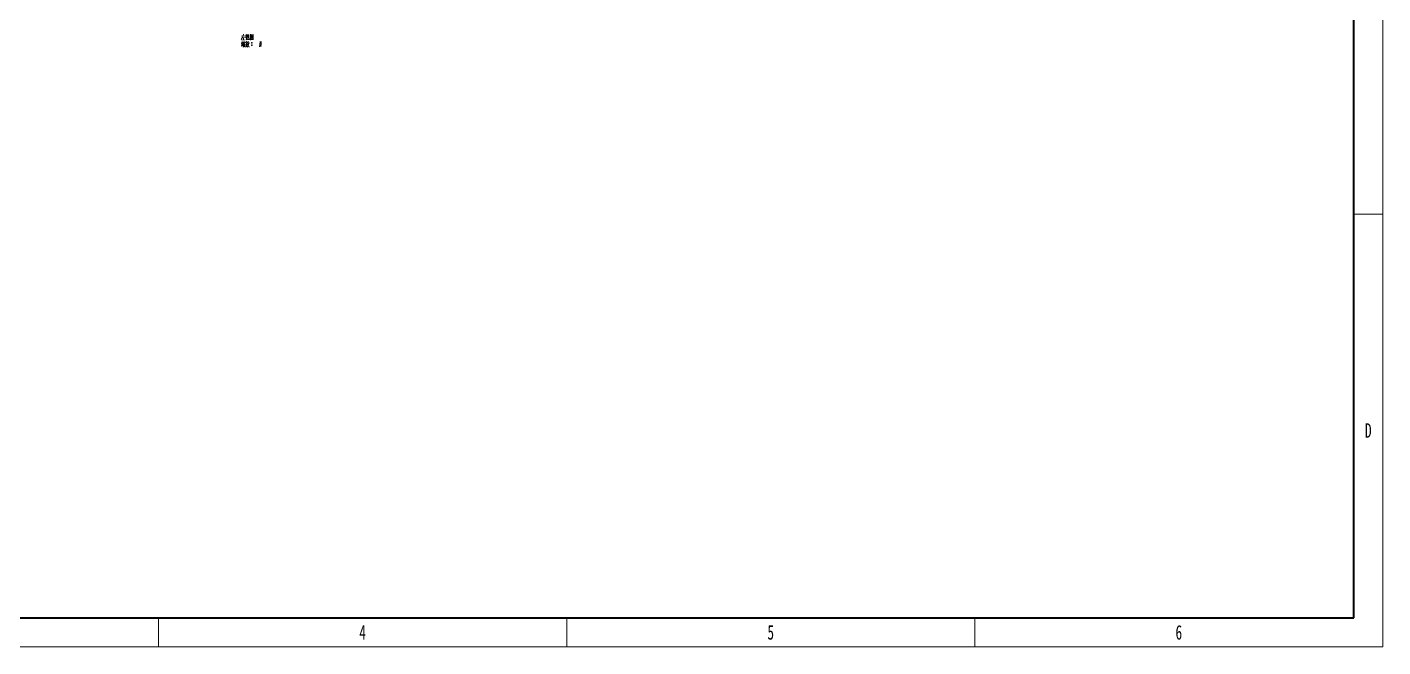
# Model space of a CAD drawing. Header units: millimetres. Extents: x -631 to 3210, y -561 to 2288.
# Drawn here: x 1222 to 1920, y 476 to 794 of the extents above; entities that cross this region are included whole.
import ezdxf
from ezdxf.enums import TextEntityAlignment as Align

# ---------------------------------------------------------------- set-up
doc = ezdxf.new("R2010")
doc.units = ezdxf.units.MM
doc.layers.get('0').update_dxf_attribs({"lineweight": 18})
for name, color, linetype, lineweight in [('尺寸线层', 3, 'Continuous', 18), ('粗实线层', 7, 'Continuous', 35), ('细实线层', 7, 'Continuous', 18)]:
    doc.layers.add(name, color=color, linetype=linetype, lineweight=lineweight)
doc.styles.add('标准', font='', dxfattribs={"width": 0.667})
doc.styles.get('标准').set_extended_font_data('宋体')

# ---------------------------------------------------------------- blocks, each defined once
blk = doc.blocks.new('*X1')
at = {"layer": '粗实线层'}
for p, q in [((205, -143.5), (205, 143.5)), ((-185, -143.5), (205, -143.5))]:
    blk.add_line(p, q, dxfattribs=at)
at = {"layer": '细实线层'}
for p, q in [((210, -148.5), (210, 148.5)), ((210, -74.25), (205, -74.25)), ((0, -148.5), (0, -143.5)), ((70, -148.5), (70, -143.5)), ((140, -148.5), (140, -143.5)), ((210, -148.5), (210, -143.5)), ((-210, -148.5), (210, -148.5)), ((210, -148.5), (205, -148.5))]:
    blk.add_line(p, q, dxfattribs=at)
at = {"layer": '尺寸线层', "style": '标准'}
for tag, height, width, p in [('T1', 2.5, 0.667, (-175, 146)), ('T2', 2.5, 0.667, (-105, 146)), ('T3', 2.5, 0.667, (-35, 146)), ('T4', 2.5, 0.667, (35, 146)), ('T5', 2.5, 0.667, (105, 146)), ('T6', 2.5, 0.667, (175, 146)), ('R1', 2.5, 0.667, (207.5, 111.38)), ('SQE', 3.5, 0.667, (-188.18, 80.99)), ('试制车间', 3.5, 0.28375, (-188.18, 73.99)), ('涂装车间（装配）', 3.5, 0.147264, (-188.18, 66.99)), ('涂装车间（涂装）', 3.5, 0.147264, (-188.18, 59.99)), ('国际内装车间', 3.5, 0.189302, (-188.18, 52.99)), ('地铁复合车间', 3.5, 0.186278, (-188.18, 46.02)), ('屏蔽门车间', 3.5, 0.225254, (-188.18, 39.14)), ('R2', 2.5, 0.667, (207.5, 37.12)), ('电器车间', 3.5, 0.292284, (-188.18, 32.21)), ('玻璃钢车间', 3.5, 0.225603, (-188.18, 25.29)), ('城轨内装车间', 3.5, 0.186278, (-188.18, 18.29)), ('不锈钢箱体车间', 3.5, 0.15932, (-188.18, 11.29)), ('门系统总装车间', 3.5, 0.161527, (-188.18, 4.29)), ('座椅厨房车间', 3.5, 0.186516, (-188.18, -2.71)), ('碳钢车间', 3.5, 0.28375, (-188.18, -9.71)), ('铝不锈钢车间', 3.5, 0.186397, (-188.18, -16.71)), ('风挡车间', 3.5, 0.284026, (-188.18, -23.71)), ('风道车间', 3.5, 0.284026, (-188.18, -30.71)), ('动车内装车间', 3.5, 0.186397, (-188.18, -37.71)), ('R3', 2.5, 0.667, (207.5, -37.12)), ('采购部', 3.5, 0.378308, (-188.18, -44.71)), ('检修服务部', 3.5, 0.223014, (-188.18, -51.71)), ('品管部', 3.5, 0.389426, (-188.18, -58.71)), ('生产保障部', 3.5, 0.223356, (-188.18, -65.71)), ('工业化部', 3.5, 0.281557, (-188.18, -72.71)), ('研发部', 3.5, 0.3788, (-188.18, -79.71)), ('旧底图总号', 3, 0.667, (-197.5, -100.5)), ('底图总号', 3, 0.667, (-197.5, -113.5)), ('R4', 2.5, 0.667, (207.5, -111.38)), ('签字', 3, 0.667, (-197.5, -126.5)), ('日期', 3, 0.667, (-197.5, -139.5)), ('B1', 2.5, 0.667, (-175, -146)), ('B2', 2.5, 0.667, (-105, -146)), ('B3', 2.5, 0.667, (-35, -146)), ('B4', 2.5, 0.667, (35, -146)), ('B5', 2.5, 0.667, (105, -146)), ('B6', 2.5, 0.667, (175, -146))]:
    blk.add_attdef(tag, text='', height=height, dxfattribs=dict(at, width=width)).set_placement(p, align=Align.MIDDLE_CENTER)
at = {"layer": '尺寸线层', "style": '标准', "width": 0.667}
blk.add_attdef('图号', text='', height=5.33, rotation=180, dxfattribs=at).set_placement((-160, 138.5), align=Align.MIDDLE_CENTER)

msp = doc.modelspace()

# ---------------------------------------------------------------- linework, layer by layer
at = {"color": 7, "lineweight": 13}
for points in [[(1333.052, 788.91), (1332.491, 788.035)], [(1332.701, 789.89), (1334.521, 790.03)], [(1333.506, 789.96), (1333.052, 788.91)], [(1333.191, 788.98), (1334.276, 789.085)], [(1333.717, 790.905), (1333.506, 789.96)], [(1333.717, 789.015), (1333.681, 787.825)], [(1335.396, 790.135), (1335.221, 789.645), (1334.731, 788.91)], [(1334.766, 789.925), (1335.326, 789.995)], [(1335.046, 790.8), (1335.326, 790.38)], [(1335.221, 789.645), (1335.221, 787.86)], [(1335.221, 789.47), (1335.536, 789.155)], [(1335.606, 788.14), (1335.851, 788.49)], [(1335.816, 790.765), (1335.816, 789.085)], [(1336.481, 790.59), (1335.816, 790.52)], [(1336.026, 789.12), (1335.851, 788.49)], [(1336.131, 790.17), (1336.026, 789.12)], [(1336.166, 788.14), (1336.166, 789.225)], [(1336.411, 789.015), (1336.481, 790.695)], [(1336.726, 788.665), (1336.726, 788.035)], [(1337.251, 790.8), (1337.251, 789.33), (1337.251, 787.825)], [(1337.251, 790.765), (1337.251, 789.365), (1337.251, 787.965)], [(1338.721, 790.625), (1337.251, 790.485)], [(1337.322, 788.875), (1337.811, 789.295)], [(1338.021, 790.345), (1337.461, 789.54)], [(1337.776, 789.785), (1338.476, 789.05)], [(1337.776, 788.7), (1338.126, 788.315)], [(1337.811, 789.995), (1338.266, 790.065)], [(1337.811, 789.295), (1338.021, 789.575)], [(1337.881, 789.085), (1338.126, 788.805)], [(1338.021, 789.575), (1338.371, 790.205)], [(1338.476, 789.05), (1338.651, 789.085)], [(1338.686, 788), (1338.686, 789.365), (1338.721, 790.765)], [(1332.561, 784.605), (1333.261, 784.99)], [(1333.016, 786.04), (1332.596, 785.9)], [(1333.086, 787.055), (1332.631, 785.97)], [(1332.666, 785.27), (1333.191, 785.445)], [(1333.157, 786.285), (1332.701, 785.27)], [(1332.806, 787.79), (1334.521, 787.895)], [(1333.471, 785.76), (1333.157, 785.27)], [(1333.401, 786.74), (1333.296, 786.18)], [(1333.401, 786.6), (1334.451, 786.74)], [(1333.646, 786.32), (1333.471, 785.76)], [(1333.506, 785.83), (1333.506, 784.115)], [(1333.717, 786.04), (1334.416, 786.145)], [(1333.786, 787.23), (1333.961, 786.845)], [(1333.786, 785.62), (1333.822, 784.22)], [(1333.786, 785.515), (1334.311, 785.585)], [(1333.822, 784.955), (1334.206, 785.025)], [(1334.276, 784.465), (1333.856, 784.395)], [(1334.032, 786.075), (1333.961, 785.515)], [(1334.346, 785.69), (1334.276, 784.29)], [(1334.486, 786.845), (1334.346, 786.39)], [(1335.256, 786.46), (1335.151, 785.55), (1335.046, 785.13), (1334.731, 784.255)], [(1334.766, 786.39), (1335.816, 786.53)], [(1335.572, 785.97), (1335.467, 785.13), (1335.326, 784.29), (1335.116, 784.57)], [(1335.186, 785.795), (1335.572, 785.865)], [(1335.256, 787.3), (1335.361, 786.74)], [(1335.326, 787.86), (1335.606, 788.14)], [(1335.956, 784.71), (1335.572, 784.185)], [(1335.956, 785.97), (1335.782, 785.41)], [(1335.886, 785.725), (1336.447, 784.29)], [(1336.096, 786.6), (1335.956, 785.97)], [(1336.236, 785.34), (1335.956, 784.71)], [(1336.026, 786.215), (1336.726, 786.355)], [(1336.166, 787.335), (1336.096, 786.6)], [(1336.306, 788.035), (1336.166, 788.14)], [(1336.447, 786.285), (1336.236, 785.34)], [(1336.726, 788.035), (1336.306, 788.035)], [(1336.447, 784.29), (1336.761, 784.29)], [(1337.251, 788.07), (1338.616, 788.175)], [(1337.776, 786.425), (1338.161, 786.425)], [(1337.776, 785.165), (1338.161, 785.165)], [(1337.811, 786.53), (1338.126, 786.53)], [(1337.811, 786.285), (1338.126, 786.285)], [(1337.811, 785.27), (1338.126, 785.27)], [(1337.811, 785.025), (1338.126, 785.025)], [(1338.686, 787.895), (1338.686, 788), (1338.616, 788.175)], [(1342.221, 787.16), (1342.116, 785.76), (1342.011, 784.36)], [(1342.221, 786.425), (1342.606, 786.425)], [(1342.221, 785.165), (1342.606, 785.165)], [(1342.256, 786.53), (1342.572, 786.53)], [(1342.256, 786.285), (1342.572, 786.285)], [(1342.256, 785.27), (1342.572, 785.27)], [(1342.256, 785.025), (1342.572, 785.025)], [(1342.816, 787.16), (1342.711, 785.76), (1342.606, 784.36)]]:
    msp.add_lwpolyline(points, dxfattribs=at)
for points in [[(1337.881, 786.215), (1338.056, 786.215), (1338.161, 786.32), (1338.161, 786.495), (1338.056, 786.6), (1337.881, 786.6), (1337.776, 786.495), (1337.776, 786.32)], [(1337.881, 784.955), (1338.056, 784.955), (1338.161, 785.06), (1338.161, 785.235), (1338.056, 785.34), (1337.881, 785.34), (1337.776, 785.235), (1337.776, 785.06)], [(1342.326, 786.215), (1342.501, 786.215), (1342.606, 786.32), (1342.606, 786.495), (1342.501, 786.6), (1342.326, 786.6), (1342.221, 786.495), (1342.221, 786.32)], [(1342.326, 784.955), (1342.501, 784.955), (1342.606, 785.06), (1342.606, 785.235), (1342.501, 785.34), (1342.326, 785.34), (1342.221, 785.235), (1342.221, 785.06)]]:
    msp.add_lwpolyline(points, close=True, dxfattribs=at)

# ---------------------------------------------------------------- block references
ref = msp.add_blockref('*X1', (1290, 921), dxfattribs=dict(xscale=3, yscale=3, zscale=3))
ref.add_attrib('B4', '4', dxfattribs={"layer": '尺寸线层', "height": 7.5, "style": '标准', "width": 0.667}).set_placement((1395, 483), align=Align.MIDDLE_CENTER)
ref.add_attrib('B5', '5', dxfattribs={"layer": '尺寸线层', "height": 7.5, "style": '标准', "width": 0.667}).set_placement((1605, 483), align=Align.MIDDLE_CENTER)
ref.add_attrib('B6', '6', dxfattribs={"layer": '尺寸线层', "height": 7.5, "style": '标准', "width": 0.667}).set_placement((1815, 483), align=Align.MIDDLE_CENTER)
ref.add_attrib('R4', 'D', dxfattribs={"layer": '尺寸线层', "height": 7.5, "style": '标准', "width": 0.667}).set_placement((1912.5, 586.875), align=Align.MIDDLE_CENTER)

doc.saveas('drawing.dxf')
